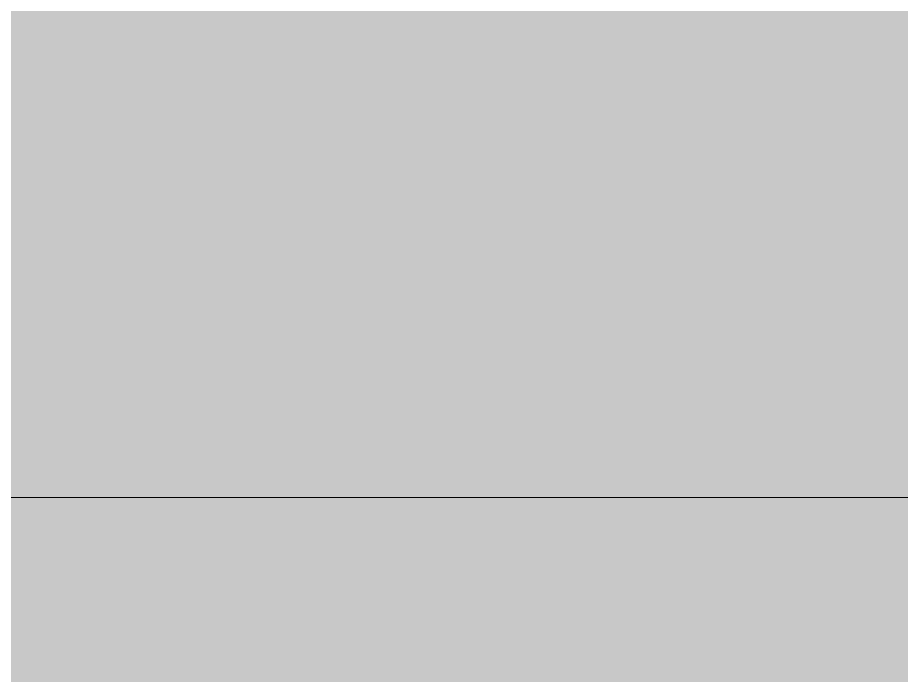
# Model space of a CAD drawing. Extents: x -427 to 62994, y 410 to 109394.
# Drawn here: x -193.91 to -186.89, y 539.41 to 544.64 of the extents above; entities that cross this region are included whole.
import ezdxf

# ---------------------------------------------------------------- set-up
doc = ezdxf.new("R2010")
doc.units = 0
doc.header["$MEASUREMENT"] = 0
doc.layers.add('colore lago', color=131, linetype='Continuous')
doc.layers.add('coordinate', color=2, linetype='Continuous')

msp = doc.modelspace()

# ---------------------------------------------------------------- hatches: boundary and pattern name
at = {"layer": 'colore lago', "ltscale": 2.5}
h = msp.add_hatch(color=256, dxfattribs=at)
h.dxf.hatch_style = 1
h.paths.add_polyline_path([(-193.5215, 572.4364), (-194.4855, 571.8376), (-202.1205, 567.0186), (-207.7944, 563.4219), (-207.5305, 561.9056), (-209.3775, 558.8236), (-212.7575, 555.6136), (-221.4855, 555.5746), (-232.1155, 548.2906), (-239.5895, 542.4956), (-242.3596, 540.3153), (-242.3596, 471.4896), (-240.3515, 473.5176), (-240.5775, 475.6606), (-238.8735, 477.2326), (-234.6145, 476.9706), (-222.2198, 485.9702), (-210.4167, 494.5402), (-211.1035, 497.4213), (-204.7, 505.3194), (-201.5729, 506.0648), (-185.5802, 519.426), (-185.4795, 519.3021), (-185.2305, 519.5156), (-179.7205, 524.2406), (-174.1915, 529.4996), (-164.9525, 538.5886), (-158.5055, 544.8476), (-150.8675, 552.2256), (-143.8095, 558.8546), (-133.4775, 568.0636), (-129.4305, 571.2086), (-127.708, 572.4364)])
h.paths.add_polyline_path([(-223.8382, 484.7951), (-224.9256, 484.0056), (-223.9743, 493.1626), (-189.3248, 523.3432), (-179.4851, 524.4645), (-180.809, 523.3072), (-188.9025, 522.3848), (-223.0203, 492.6673)], flags=17)

# ---------------------------------------------------------------- linework, layer by layer
at = {"layer": 'coordinate', "linetype": 'Continuous', "lineweight": 0}
msp.add_line((-44.8596, 540.8227), (-242.3596, 540.8227), dxfattribs=at)

doc.saveas('drawing.dxf')
